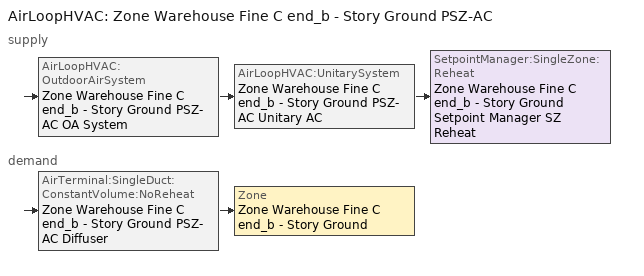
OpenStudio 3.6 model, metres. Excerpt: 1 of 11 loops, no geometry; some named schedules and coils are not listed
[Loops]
AirLoopHVAC 'Zone Warehouse Fine C end_b - Story Ground PSZ-AC'
 supply: AirLoopHVAC:OutdoorAirSystem 'Zone Warehouse Fine C end_b - Story Ground PSZ-AC OA System' > AirLoopHVAC:UnitarySystem 'Zone Warehouse Fine C end_b - Story Ground PSZ-AC Unitary AC' > SetpointManager:SingleZone:Reheat 'Zone Warehouse Fine C end_b - Story Ground Setpoint Manager SZ Reheat'
 demand: AirTerminal:SingleDuct:ConstantVolume:NoReheat 'Zone Warehouse Fine C end_b - Story Ground PSZ-AC Diffuser' > Zone 'Zone Warehouse Fine C end_b - Story Ground'
[Sizing:Zone]
Zone Warehouse Fine C end_b - Story Ground: Zone Cooling Design Supply Air Temperature Input Method=SupplyAirTemperature; Zone Cooling Design Supply Air Temperature {C}=12.7778; Zone Cooling Design Supply Air Temperature Difference {deltaC}=11.11; Zone Heating Design Supply Air Temperature Input Method=SupplyAirTemperature; Zone Heating Design Supply Air Temperature {C}=50; Zone Heating Design Supply Air Temperature Difference {deltaC}=11.11; Zone Cooling Design Supply Air Humidity Ratio {kg-H2O/kg-air}=0.0085; Zone Heating Design Supply Air Humidity Ratio {kg-H2O/kg-air}=0.008; Cooling Design Air Flow Method=DesignDay; Heating Design Air Flow Method=DesignDay; Account for Dedicated Outdoor Air System=No; Dedicated Outdoor Air System Control Strategy=NeutralSupplyAir; Dedicated Outdoor Air Low Setpoint Temperature for Design {C}=autosize; Dedicated Outdoor Air High Setpoint Temperature for Design {C}=autosize; Zone Load Sizing Method=Sensible Load Only No Latent Load; Zone Latent Cooling Design Supply Air Humidity Ratio Input Method=HumidityRatioDifference; Zone Cooling Design Supply Air Humidity Ratio Difference {kgWater/kgDryAir}=0.005; Zone Latent Heating Design Supply Air Humidity Ratio Input Method=HumidityRatioDifference; Zone Humidification Design Supply Air Humidity Ratio Difference {kgWater/kgDryAir}=0.005
[Zone equipment]
Zone Warehouse Fine C end_b - Story Ground: Zone Warehouse Fine C end_b - Story Ground PSZ-AC Diffuser
[AirLoopHVAC]
Zone Warehouse Fine C end_b - Story Ground PSZ-AC: Availability Schedule=Zone Warehouse Fine C end_b - Story Ground PSZ-AC Occ Sch; Design Supply Air Flow Rate {m3/s}=autosize; Design Return Air Flow Fraction of Supply Air Flow=1
[Sizing:System]
Zone Warehouse Fine C end_b - Story Ground PSZ-AC: Type of Load to Size On=Sensible; Design Outdoor Air Flow Rate {m3/s}=Autosize; Central Heating Maximum System Air Flow Ratio=1; Preheat Design Temperature {C}=7.22222; Preheat Design Humidity Ratio {kg-H2O/kg-Air}=0.008; Precool Design Temperature {C}=12.7778; Precool Design Humidity Ratio {kg-H2O/kg-Air}=0.008; Central Cooling Design Supply Air Temperature {C}=12.7778; Central Heating Design Supply Air Temperature {C}=50; Sizing Option=Coincident; 100% Outdoor Air in Cooling=No; 100% Outdoor Air in Heating=No; Central Cooling Design Supply Air Humidity Ratio {kg-H2O/kg-Air}=0.0085; Central Heating Design Supply Air Humidity Ratio {kg-H2O/kg-Air}=0.008; Cooling Design Air Flow Method=DesignDay; Heating Design Air Flow Method=DesignDay; System Outdoor Air Method=ZoneSum; Zone Maximum Outdoor Air Fraction=1; Cooling Supply Air Flow Rate Per Floor Area {m3/s-m2}=0.00996765; Cooling Fraction of Autosized Cooling Supply Air Flow Rate=1; Cooling Supply Air Flow Rate Per Unit Cooling Capacity {m3/s-W}=3.94755e-05; Heating Supply Air Flow Rate Per Floor Area {m3/s-m2}=0.00996765; Heating Fraction of Autosized Heating Supply Air Flow Rate=1; Heating Fraction of Autosized Cooling Supply Air Flow Rate=1; Heating Supply Air Flow Rate Per Unit Heating Capacity {m3/s-W}=3.15882e-05; Cooling Design Capacity Method=CoolingDesignCapacity; Cooling Design Capacity {W}=autosize; Cooling Design Capacity Per Floor Area {W/m2}=234.7; Fraction of Autosized Cooling Design Capacity=1; Heating Design Capacity Method=HeatingDesignCapacity; Heating Design Capacity {W}=autosize; Heating Design Capacity Per Floor Area {W/m2}=157; Fraction of Autosized Heating Design Capacity=1; Central Cooling Capacity Control Method=OnOff; Occupant Diversity=autosize
[SetpointManager:SingleZone:Reheat]
Zone Warehouse Fine C end_b - Story Ground Setpoint Manager SZ Reheat: Minimum Supply Air Temperature {C}=12.7778; Maximum Supply Air Temperature {C}=50; Control Zone=Zone Warehouse Fine C end_b - Story Ground; Setpoint Node or NodeList=Zone Warehouse Fine C end_b - Story Ground PSZ-AC Supply Outlet Node
[Coil:Heating:Electric]
Zone Warehouse Fine C end_b - Story Ground PSZ-AC Electric Backup Htg Coil: Availability Schedule=Always On Discrete; Efficiency=1
[Coil:Cooling:DX:SingleSpeed]
Zone Warehouse Fine C end_b - Story Ground PSZ-AC 1spd DX AC Clg Coil 10kBtu/hr 14.0SEER: Availability Schedule=Always On Discrete; Rated Total Cooling Capacity {W}=autosize; Rated Sensible Heat Ratio=autosize; Rated COP {W/W}=4.11713; Rated Air Flow Rate {m3/s}=autosize; Rated Evaporator Fan Power Per Volume Flow Rate 2017 {W/(m3/s)}=773.3; Rated Evaporator Fan Power Per Volume Flow Rate 2023 {W/(m3/s)}=934.4; Total Cooling Capacity Function of Temperature Curve=PSZ-AC_Unitary_PackagecoolCapFT; Total Cooling Capacity Function of Flow Fraction Curve=PSZ-AC_Unitary_PackagecoolFFF; Energy Input Ratio Function of Temperature Curve=PSZ-AC DX Unitary Package EIRFT; Energy Input Ratio Function of Flow Fraction Curve=PSZ-AC_Unitary_PackagecoolEIRFFF; Part Load Fraction Correlation Curve=PSZ-AC_Unitary_PackagecoolPLR; Minimum Outdoor Dry-Bulb Temperature for Compressor Operation {C}=-25; Nominal Time for Condensate Removal to Begin {s}=0; Ratio of Initial Moisture Evaporation Rate and Steady State Latent Capacity=0; Maximum Cycling Rate {cycles/hr}=0; Latent Capacity Time Constant {s}=0; Condenser Type=AirCooled; Evaporative Condenser Effectiveness=0.9; Evaporative Condenser Air Flow Rate {m3/s}=autosize; Evaporative Condenser Pump Rated Power Consumption {W}=autosize; Crankcase Heater Capacity {W}=0; Maximum Outdoor Dry-Bulb Temperature for Crankcase Heater Operation {C}=10; Basin Heater Capacity {W/K}=0; Basin Heater Setpoint Temperature {C}=2
[Fan:OnOff]
Zone Warehouse Fine C end_b - Story Ground PSZ-AC Fan: Availability Schedule=Always On Discrete; Fan Total Efficiency=0.55575; Pressure Rise {Pa}=622.722; Maximum Flow Rate {m3/s}=autosize; Motor Efficiency=0.855; Motor In Airstream Fraction=1; Fan Power Ratio Function of Speed Ratio Curve=Fan On Off Power Curve 5; Fan Efficiency Ratio Function of Speed Ratio Curve=Fan On Off Efficiency Curve 5
[AirLoopHVAC:UnitarySystem]
Zone Warehouse Fine C end_b - Story Ground PSZ-AC Unitary AC: Control Type=Load; Controlling Zone or Thermostat Location=Zone Warehouse Fine C end_b - Story Ground; Dehumidification Control Type=None; Availability Schedule=Outage Availability Schedule; Supply Fan=Zone Warehouse Fine C end_b - Story Ground PSZ-AC Fan; Fan Placement=DrawThrough; Supply Air Fan Operating Mode Schedule=Zone Warehouse Fine C end_b - Story Ground PSZ-AC Occ Sch; Heating Coil=Zone Warehouse Fine C end_b - Story Ground PSZ-AC Water Htg Coil; DX Heating Coil Sizing Ratio=1; Cooling Coil=Zone Warehouse Fine C end_b - Story Ground PSZ-AC 1spd DX AC Clg Coil 10kBtu/hr 14.0SEER; Use DOAS DX Cooling Coil=No; DOAS DX Cooling Coil Leaving Minimum Air Temperature {C}=2; Latent Load Control=SensibleOnlyLoadControl; Supplemental Heating Coil=Zone Warehouse Fine C end_b - Story Ground PSZ-AC Electric Backup Htg Coil; Supply Air Flow Rate During Cooling Operation {m3/s}=Autosize; Supply Air Flow Rate During Heating Operation {m3/s}=Autosize; Supply Air Flow Rate When No Cooling or Heating is Required {m3/s}=Autosize; Maximum Supply Air Temperature {C}=80; Maximum Outdoor Dry-Bulb Temperature for Supplemental Heater Operation {C}=21; Maximum Cycling Rate {cycles/hr}=2.5; Heat Pump Time Constant {s}=60; Fraction of On-Cycle Power Use=0.01; Heat Pump Fan Delay Time {s}=60; Ancilliary On-Cycle Electric Power {W}=0; Ancilliary Off-Cycle Electric Power {W}=0
[Controller:OutdoorAir]
Zone Warehouse Fine C end_b - Story Ground PSZ-AC OA System Controller: Minimum Outdoor Air Flow Rate {m3/s}=autosize; Maximum Outdoor Air Flow Rate {m3/s}=Autosize; Economizer Control Type=NoEconomizer; Economizer Control Action Type=ModulateFlow; Economizer Maximum Limit Dry-Bulb Temperature {C}=28; Economizer Maximum Limit Enthalpy {J/kg}=64000; Lockout Type=LockoutWithHeating; Minimum Limit Type=FixedMinimum; Minimum Outdoor Air Schedule=Zone Warehouse Fine C end_b - Story Ground PSZ-AC Occ Sch; Maximum Fraction of Outdoor Air Schedule=ZoneWarehouseFineCendbStoryGroundPSZACmaxOASch; Controller Mechanical Ventilation=Controller Mechanical Ventilation 6; High Humidity Control=No; Heat Recovery Bypass Control Type=BypassWhenWithinEconomizerLimits
[Controller:MechanicalVentilation]
Controller Mechanical Ventilation 6: Availability Schedule=Always On Discrete
[AirLoopHVAC:OutdoorAirSystem]
Zone Warehouse Fine C end_b - Story Ground PSZ-AC OA System: Controller=Zone Warehouse Fine C end_b - Story Ground PSZ-AC OA System Controller
[AirTerminal:SingleDuct:ConstantVolume:NoReheat]
Zone Warehouse Fine C end_b - Story Ground PSZ-AC Diffuser: Availability Schedule=Always On Discrete; Maximum Air Flow Rate {m3/s}=AutoSize
[Schedule:Constant]
Always On Discrete: Value=1
[Schedule:Ruleset]
Name | Default Day Schedule | Summer Design Day Schedule | Winter Design Day Schedule
Zone Warehouse Fine C end_b - Story Ground PSZ-AC Occ Sch | Zone Warehouse Fine C end_b - Story Ground PSZ-AC Occ Sch Default | Zone Warehouse Fine C end_b - Story Ground PSZ-AC Occ Sch Summer Design Day | Zone Warehouse Fine C end_b - Story Ground PSZ-AC Occ Sch Winter Design Day
ZoneWarehouseFineCendbStoryGroundPSZACmaxOASch | ZoneWarehouseFineCendbStoryGroundPSZACmaxOASchDefault
[Schedule:Day]
Zone Warehouse Fine C end_b - Story Ground PSZ-AC Occ Sch Default; Zone Warehouse Fine C end_b - Story Ground PSZ-AC Occ Sch Sunday: 24, 0, 0
Zone Warehouse Fine C end_b - Story Ground PSZ-AC Occ Sch Winter Design Day; Zone Warehouse Fine C end_b - Story Ground PSZ-AC Occ Sch Summer Design Day: 24, 0, 1
ZoneWarehouseFineCendbStoryGroundPSZACmaxOASchDefault: 24, 0, 0.7
Schedule Day 36: 1, 0, 0.7, 2, 0, 0.7, 3, 0, 0.7, 4, 0, 0.7, 5, 0, 0.7, 6, 0, 0.7, 7, 0, 0.7, 8, 0, 0.7, 9, 0, 0.7, 10, 0, 0, 11, 0, 0, 12, 0, 0, 13, 0, 0, 14, 0, 0, 15, 0, 0, 16, 0, 0, 17, 0, 0, 18, 0, 0, 19, 0, 0, 20, 0, 0, 21, 0, 0, 22, 0, 0, 23, 0, 0, 24, 0, 0
Schedule Day 37; Schedule Day 38; Schedule Day 39; Schedule Day 40; Schedule Day 41; Schedule Day 42; Schedule Day 252; Schedule Day 253; Schedule Day 254; Schedule Day 255; Schedule Day 256; Schedule Day 257; Schedule Day 258; Schedule Day 259: 1, 0, 0, 2, 0, 0, 3, 0, 0, 4, 0, 0, 5, 0, 0, 6, 0, 0, 7, 0, 0, 8, 0, 0, 9, 0, 0, 10, 0, 0, 11, 0, 0, 12, 0, 0, 13, 0, 0, 14, 0, 0, 15, 0, 0, 16, 0, 0, 17, 0, 0, 18, 0, 0, 19, 0, 0, 20, 0, 0, 21, 0, 0, 22, 0, 0, 23, 0, 0, 24, 0, 0
Schedule Day 43: 1, 0, 0.7, 2, 0, 0.7, 3, 0, 0.7, 4, 0, 0.7, 5, 0, 0.7, 6, 0, 0.7, 7, 0, 0.7, 8, 0, 0.7, 9, 0, 0.7, 10, 0, 0.7, 11, 0, 0.7, 12, 0, 0.7, 13, 0, 0.7, 14, 0, 0.7, 15, 0, 0.7, 16, 0, 0.7, 17, 0, 0.7, 18, 0, 0.7, 19, 0, 0.7, 20, 0, 0.7, 21, 0, 0.7, 22, 0, 0.7, 23, 0, 0.7, 24, 0, 0.7
[Schedule:Rule] Apply Sunday=Yes; Apply Monday=Yes; Apply Tuesday=Yes; Apply Wednesday=Yes; Apply Friday=Yes; Apply Saturday=Yes; Date Specification Type=DateRange
Name | Schedule Ruleset | Rule Order | Day Schedule | Start Month | Start Day | End Month | End Day | Apply Thursday
Zone Warehouse Fine C end_b - Story Ground PSZ-AC Occ Sch Sunday Rule | Zone Warehouse Fine C end_b - Story Ground PSZ-AC Occ Sch | 8 | Zone Warehouse Fine C end_b - Story Ground PSZ-AC Occ Sch Sunday | 1 | 1 | 12 | 31
ZoneWarehouseFineCendbStoryGroundPSZACmaxOASch Outage Day 174 | ZoneWarehouseFineCendbStoryGroundPSZACmaxOASch | 7 | Schedule Day 36 | 6 | 23 | 6 | 23 | Yes
ZoneWarehouseFineCendbStoryGroundPSZACmaxOASch Outage Day 175 | ZoneWarehouseFineCendbStoryGroundPSZACmaxOASch | 6 | Schedule Day 37 | 6 | 24 | 6 | 24 | Yes
ZoneWarehouseFineCendbStoryGroundPSZACmaxOASch Outage Day 176 | ZoneWarehouseFineCendbStoryGroundPSZACmaxOASch | 5 | Schedule Day 38 | 6 | 25 | 6 | 25 | Yes
ZoneWarehouseFineCendbStoryGroundPSZACmaxOASch Outage Day 177 | ZoneWarehouseFineCendbStoryGroundPSZACmaxOASch | 4 | Schedule Day 39 | 6 | 26 | 6 | 26 | Yes
ZoneWarehouseFineCendbStoryGroundPSZACmaxOASch Outage Day 178 | ZoneWarehouseFineCendbStoryGroundPSZACmaxOASch | 3 | Schedule Day 40 | 6 | 27 | 6 | 27 | Yes
ZoneWarehouseFineCendbStoryGroundPSZACmaxOASch Outage Day 179 | ZoneWarehouseFineCendbStoryGroundPSZACmaxOASch | 2 | Schedule Day 41 | 6 | 28 | 6 | 28 | Yes
ZoneWarehouseFineCendbStoryGroundPSZACmaxOASch Outage Day 180 | ZoneWarehouseFineCendbStoryGroundPSZACmaxOASch | 1 | Schedule Day 42 | 6 | 29 | 6 | 29 | Yes
ZoneWarehouseFineCendbStoryGroundPSZACmaxOASch Outage Day 181 | ZoneWarehouseFineCendbStoryGroundPSZACmaxOASch | 0 | Schedule Day 43 | 6 | 30 | 6 | 30 | Yes
Zone Warehouse Fine C end_b - Story Ground PSZ-AC Occ Sch Outage Day 174 | Zone Warehouse Fine C end_b - Story Ground PSZ-AC Occ Sch | 7 | Schedule Day 252 | 6 | 23 | 6 | 23 | Yes
Zone Warehouse Fine C end_b - Story Ground PSZ-AC Occ Sch Outage Day 175 | Zone Warehouse Fine C end_b - Story Ground PSZ-AC Occ Sch | 6 | Schedule Day 253 | 6 | 24 | 6 | 24 | Yes
Zone Warehouse Fine C end_b - Story Ground PSZ-AC Occ Sch Outage Day 176 | Zone Warehouse Fine C end_b - Story Ground PSZ-AC Occ Sch | 5 | Schedule Day 254 | 6 | 25 | 6 | 25 | Yes
Zone Warehouse Fine C end_b - Story Ground PSZ-AC Occ Sch Outage Day 177 | Zone Warehouse Fine C end_b - Story Ground PSZ-AC Occ Sch | 4 | Schedule Day 255 | 6 | 26 | 6 | 26 | Yes
Zone Warehouse Fine C end_b - Story Ground PSZ-AC Occ Sch Outage Day 178 | Zone Warehouse Fine C end_b - Story Ground PSZ-AC Occ Sch | 3 | Schedule Day 256 | 6 | 27 | 6 | 27 | Yes
Zone Warehouse Fine C end_b - Story Ground PSZ-AC Occ Sch Outage Day 179 | Zone Warehouse Fine C end_b - Story Ground PSZ-AC Occ Sch | 2 | Schedule Day 257 | 6 | 28 | 6 | 28 | Yes
Zone Warehouse Fine C end_b - Story Ground PSZ-AC Occ Sch Outage Day 180 | Zone Warehouse Fine C end_b - Story Ground PSZ-AC Occ Sch | 1 | Schedule Day 258 | 6 | 29 | 6 | 29 | Yes
Zone Warehouse Fine C end_b - Story Ground PSZ-AC Occ Sch Outage Day 181 | Zone Warehouse Fine C end_b - Story Ground PSZ-AC Occ Sch | 0 | Schedule Day 259 | 6 | 30 | 6 | 30 | Yes
[Curve:Exponent]
Fan On Off Power Curve 5: Coefficient1 Constant=1; Coefficient2 Constant=0; Coefficient3 Constant=0; Minimum Value of x=0; Maximum Value of x=1
[Curve:Cubic]
Fan On Off Efficiency Curve 5: Coefficient1 Constant=1; Coefficient2 x=0; Coefficient3 x**2=0; Coefficient4 x**3=0; Minimum Value of x=0; Maximum Value of x=1
[Curve:Biquadratic] Minimum Value of x=12.77778; Maximum Value of x=23.88889; Minimum Value of y=21.11111; Maximum Value of y=46.11111
Name | Coefficient1 Constant | Coefficient2 x | Coefficient3 x**2 | Coefficient4 y | Coefficient5 y**2 | Coefficient6 x*y
PSZ-AC_Unitary_PackagecoolCapFT | 0.766956 | 0.0107756 | -4.14703e-05 | 0.00134961 | -0.000261144 | 0.000457488
PSZ-AC DX Unitary Package EIRFT | 0.297145 | 0.0430933 | -0.000748766 | 0.00597727 | 0.000482112 | -0.000956448
[Curve:Quadratic]
Name | Coefficient1 Constant | Coefficient2 x | Coefficient3 x**2 | Minimum Value of x | Maximum Value of x
PSZ-AC_Unitary_PackagecoolFFF | 0.8 | 0.2 | 0 | 0.5 | 1.5
PSZ-AC_Unitary_PackagecoolEIRFFF | 1.156 | -0.1816 | 0.0256 | 0.5 | 1.5
PSZ-AC_Unitary_PackagecoolPLR | 0.75 | 0.25 | 0 | 0 | 1
